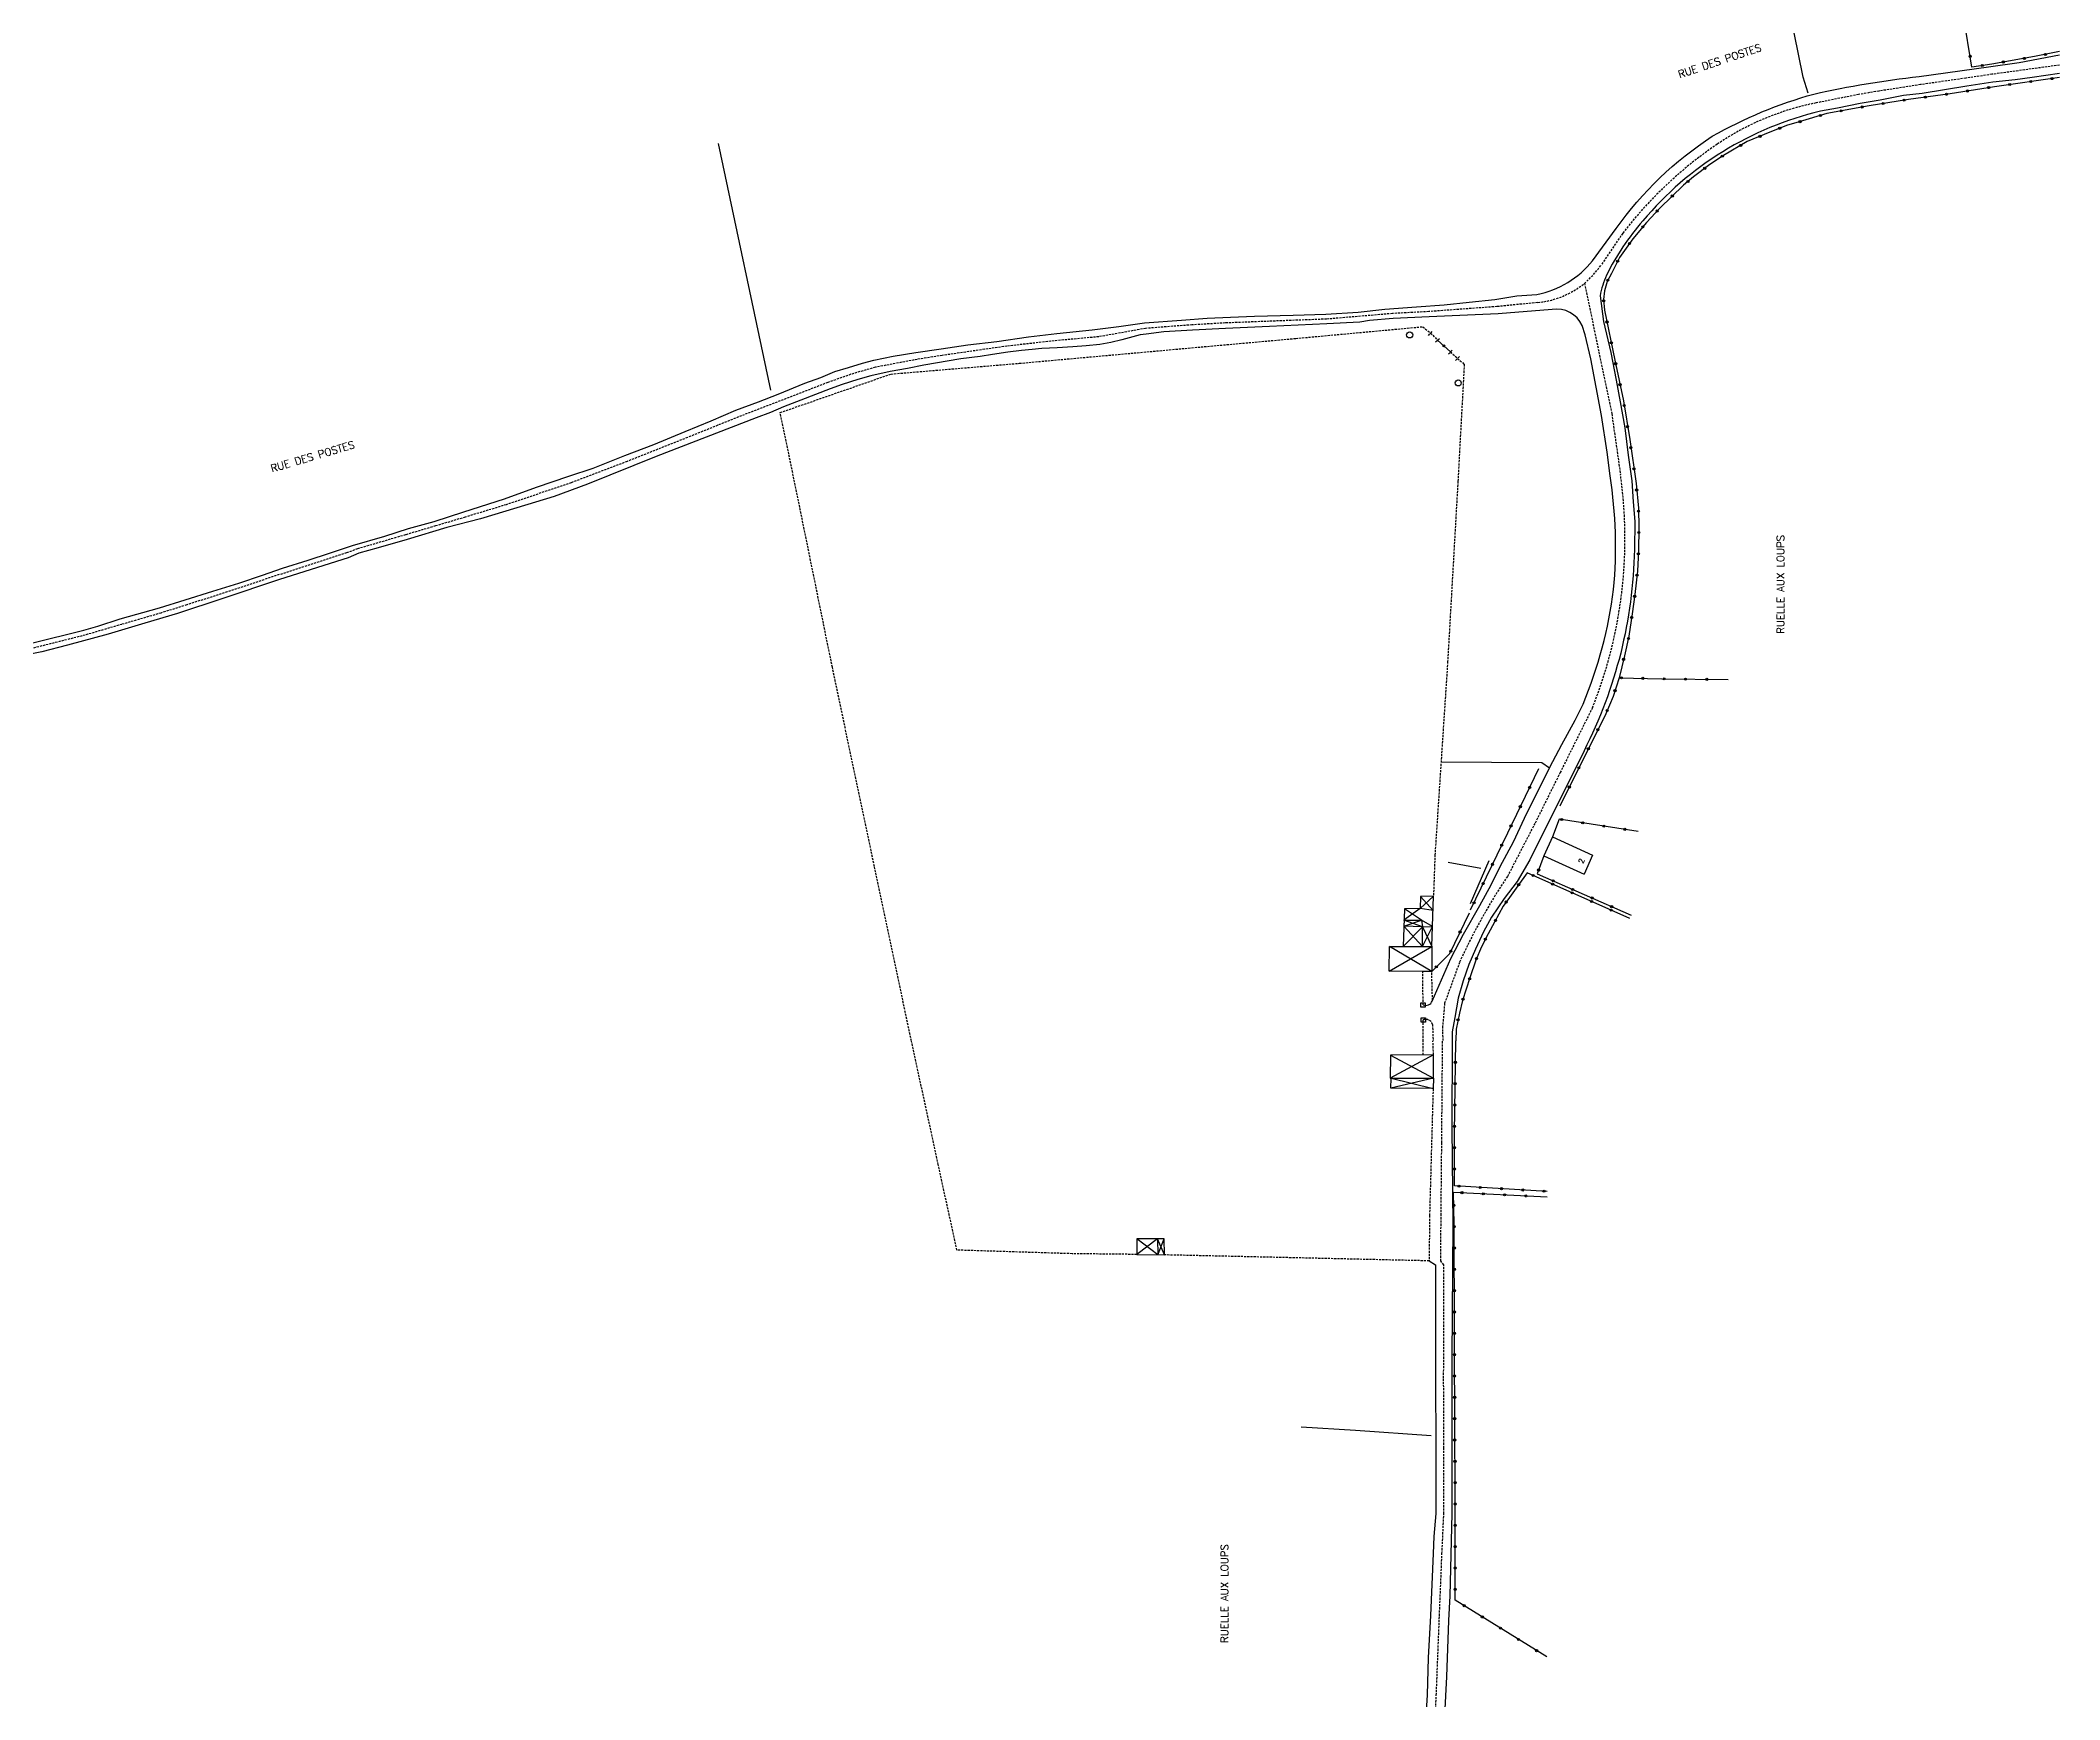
# Model space of a CAD drawing. Header units: millimetres. Extents: x 110000 to 111002, y 124000 to 125000.
# Drawn here: x 110526.7 to 111000, y 124345.6 to 124734.5 of the extents above; entities that cross this region are included whole.
import ezdxf
from ezdxf.enums import TextEntityAlignment as Align

# ---------------------------------------------------------------- set-up
doc = ezdxf.new("R2010")
doc.units = ezdxf.units.MM
doc.linetypes.add('DASHED', pattern=[0.75, 0.5, -0.25])
doc.layers.get('0').update_dxf_attribs({"linetype": 'CONTINUOUS'})
for name, color, linetype in [('W0001', 6, 'DASHED'), ('W0008', 7, 'CONTINUOUS'), ('W0100', 7, 'CONTINUOUS'), ('W0112', 1, 'DASHED'), ('W0310', 3, 'CONTINUOUS'), ('W0322', 7, 'CONTINUOUS'), ('W0989', 7, 'CONTINUOUS'), ('W0991', 7, 'CONTINUOUS')]:
    doc.layers.add(name, color=color, linetype=linetype)
doc.styles.get("Standard").update_dxf_attribs({"font": 'romans.shx', "width": 0.85})

# ---------------------------------------------------------------- blocks, each defined once
blk = doc.blocks.new('t322o')
at = {"color": 0, "linetype": 'Continuous'}
for radius in [0.25, 0.15]:
    blk.add_circle((0, 0), radius, dxfattribs=at)
blk = doc.blocks.new('t112o')
at = {"color": 0, "linetype": 'Continuous'}
for p, q in [((-0.5, 0.5), (0.5, 0.5)), ((-0.5, -0.5), (-0.5, 0.5)), ((0.5, 0.5), (0.5, -0.5)), ((0.5, -0.5), (-0.5, -0.5))]:
    blk.add_line(p, q, dxfattribs=at)

msp = doc.modelspace()

# ---------------------------------------------------------------- linework, layer by layer
at = {"layer": 'W0001'}
for points in [[(111000, 124728.69), (110984.15, 124726.53), (110978.01, 124725.64), (110967.4, 124724.11), (110957.65, 124722.61), (110952.88, 124721.8), (110942.92, 124719.83, 0.100898), (110919.74, 124710.15, 0.079504), (110897.59, 124689.28), (110892.51, 124681.82, -0.223983), (110877.64, 124673.05), (110868.12, 124672.1), (110852.13, 124670.93), (110843.63, 124670.47), (110828.17, 124669.16), (110814.78, 124668.66), (110804.46, 124668.26), (110796.62, 124667.82), (110785.77, 124666.99), (110774.77, 124665.02), (110765.04, 124664.14), (110753.23, 124662.83), (110744.33, 124661.55), (110738.08, 124660.65), (110732.25, 124659.73), (110722.41, 124657.88), (110716.64, 124656.23), (110711.29, 124654.32), (110690.32, 124646.23), (110678.36, 124641.42), (110664.21, 124635.81), (110651.13, 124630.82), (110635.9, 124625.67), (110626.24, 124622.75), (110619.29, 124620.68), (110612.28, 124618.62), (110601.03, 124615.32), (110598.43, 124614.37), (110589.83, 124611.6), (110579.1, 124608.1), (110570.5, 124605.25), (110560.99, 124602.19), (110554.94, 124600.29), (110545.76, 124597.63), (110537.21, 124595.12), (110524.87, 124592.02)], [(110888.63, 124677.57), (110895.02, 124647.03), (110897.06, 124632.76, -0.131416), (110890.49, 124578.08), (110882.94, 124562.93), (110877.01, 124550.98), (110870.57, 124538.55, 0.041394), (110859.34, 124518.42), (110855.84, 124508.83), (110855.39, 124503.44), (110855.34, 124502.09), (110855.47, 124500)]]:
    msp.add_lwpolyline(points, format="xyb", dxfattribs=at)
msp.add_lwpolyline([(110846, 124246.16), (110848.72, 124271.42), (110850.42, 124294.24), (110851.74, 124309.28), (110852.93, 124328.52), (110853.9, 124346.62), (110854.63, 124365.3), (110855.23, 124379.87), (110855.66, 124389.2), (110855.66, 124404.63), (110855.62, 124421.04), (110855.7, 124447.51), (110854.95, 124448.44), (110855.02, 124459.11), (110855.18, 124476.19), (110855.37, 124500)], dxfattribs=at)
at = {"layer": 'W0008'}
for points in [[(110524.63, 124593.24), (110536.89, 124596.3), (110540.19, 124597.24), (110545.38, 124598.89), (110554.58, 124601.49), (110560.59, 124603.37), (110567.08, 124605.37), (110573.21, 124607.26), (110578.75, 124609.14), (110583.47, 124610.79), (110589.48, 124612.68), (110594.44, 124614.33), (110599.86, 124616.1), (110607.41, 124618.33), (110612.95, 124620.1), (110618.96, 124621.75), (110625.92, 124623.99), (110635.47, 124627.05), (110643.02, 124629.76), (110650.57, 124632.36), (110656.23, 124634.24), (110663.65, 124637.19), (110670.49, 124639.78), (110677.8, 124642.84), (110683.94, 124645.32), (110689.71, 124647.79), (110695.02, 124649.79), (110699.62, 124651.56), (110705.87, 124654.15), (110709.64, 124655.45), (110712.94, 124656.86), (110716.13, 124657.8), (110719.43, 124658.87), (110722.02, 124659.57), (110726.62, 124660.51), (110731.93, 124661.34), (110737.83, 124662.16), (110744.08, 124663.11), (110750.91, 124663.93), (110758.34, 124664.99), (110764.95, 124665.82), (110773.2, 124666.64), (110779.45, 124667.47), (110785.46, 124668.29), (110794.19, 124668.88), (110800.2, 124669.35), (110805.63, 124669.59), (110811.29, 124669.82), (110820.37, 124670.06), (110828.03, 124670.29), (110835.58, 124670.77), (110841.83, 124671.47), (110849.26, 124672.06), (110855.74, 124672.53), (110861.64, 124673.12), (110867.6, 124673.76), (110872.74, 124674.6), (110877.49, 124674.93, 0.175561), (110890.55, 124682.86), (110896.08, 124690.39, -0.095591), (110918.6, 124712, -0.0633), (110942.42, 124721.9, -0.028288), (110967.06, 124726.02), (110983.33, 124728.26), (110990.53, 124729.32), (111000, 124731.08)], [(111000, 124726.72), (110993.59, 124725.79), (110989.58, 124725.2), (110984.39, 124724.73), (110978.26, 124723.78), (110967.77, 124722.02), (110963.4, 124721.55), (110957.98, 124720.49), (110953.26, 124719.66), (110947.96, 124718.6), (110943.95, 124717.89, 0.161116), (110902.32, 124692.21, 0.063578), (110893.79, 124679.45, 0.060116), (110892.3, 124674.65), (110893.12, 124668.64), (110894.78, 124661.34), (110896.07, 124654.86), (110897.02, 124649.79), (110898.08, 124643.67), (110898.9, 124637.3), (110899.73, 124631.29), (110900.08, 124626.35), (110900.44, 124621.75), (110900.32, 124615.15, -0.114144), (110888.53, 124568.02), (110875.79, 124542.46), (110872.84, 124537.39), (110869.78, 124533.39), (110866.83, 124529.03), (110864.94, 124525.61), (110863.06, 124521.49), (110861.52, 124517.95), (110860.23, 124514.06), (110859.05, 124510.06), (110858.22, 124505.46), (110857.63, 124502.16), (110857.64, 124500)], [(110850.79, 124508.45, 0.422304), (110852.95, 124509.35), (110857.33, 124519.3), (110860.25, 124525), (110864.08, 124531.74), (110866.73, 124536.61), (110868.88, 124540.85), (110872.01, 124546.69), (110874.59, 124552.19), (110880.5, 124564.15), (110883.36, 124569.5), (110886.42, 124575.2), (110888.3, 124578.96, 0.068266), (110895.47, 124605.8, 0.061669), (110894.63, 124632.43), (110893.94, 124637.99), (110892.61, 124646.61), (110890.11, 124659.89), (110888.79, 124665.46), (110888.09, 124667.68, 0.335209), (110881.06, 124671.44), (110868.4, 124670.39), (110852.25, 124669.7), (110843.76, 124669.28), (110838.26, 124668.86), (110835.97, 124668.45), (110828.24, 124668.03), (110814.81, 124667.4), (110804.51, 124666.99), (110796.72, 124666.57), (110790.04, 124666.15), (110785.86, 124665.66), (110784.47, 124665.46), (110780.15, 124664.34), (110777.58, 124663.72), (110775, 124663.23), (110771.8, 124662.88), (110768.67, 124662.67), (110765.05, 124662.47), (110761.43, 124662.26), (110759.14, 124662.05), (110756.63, 124661.77), (110753.43, 124661.42), (110749.88, 124660.87), (110746.96, 124660.38), (110742.43, 124659.82), (110733.81, 124658.36), (110729.98, 124657.6), (110725.87, 124656.9), (110721.35, 124655.86), (110718.29, 124655.03), (110714.67, 124653.84), (110711.81, 124652.8), (110708.4, 124651.48), (110704.92, 124650.16), (110700.89, 124648.63), (110697.83, 124647.24), (110694.49, 124646.06), (110671.03, 124636.95), (110654.96, 124630.48), (110647.16, 124627.63), (110638.4, 124624.92), (110629.84, 124622.35), (110621.97, 124620.33), (110612.65, 124617.48), (110605.83, 124615.53), (110601.37, 124614.28), (110598.8, 124613.24), (110582.72, 124608.16), (110569.43, 124603.71), (110558.85, 124600.16), (110551.2, 124597.87), (110542.57, 124595.3), (110533.03, 124592.72), (110527.05, 124591.19), (110509.23, 124587.65)]]:
    msp.add_lwpolyline(points, format="xyb", dxfattribs=at)
for points in [[(110857.63, 124500), (110857.52, 124479.75), (110857.75, 124456.95), (110857.52, 124425.73), (110857.52, 124396.56), (110857.52, 124389.26), (110857.07, 124370), (110856.73, 124364.19), (110856.27, 124350.97), (110855.81, 124341.97)], [(110852.22, 124448.46), (110853.71, 124447.53), (110853.71, 124421.04), (110853.8, 124404.63), (110853.8, 124389.25), (110853.34, 124383.84), (110853.15, 124379.92), (110852.5, 124365.38), (110852.03, 124355.4), (110851.75, 124346.73), (110850.63, 124328.64)]]:
    msp.add_lwpolyline(points, dxfattribs=at)
at = {"layer": 'W0100'}
for points in [[(110941.08, 124722.09), (110939.87, 124725.9), (110928.44, 124782.49)], [(110697.91, 124652.49), (110685.62, 124710.29)], [(110881.12, 124547.86), (110879.14, 124543.4)], [(110881.12, 124547.86), (110890.55, 124543.56)], [(110890.55, 124543.56), (110888.57, 124539.1)], [(110879.14, 124543.4), (110888.57, 124539.1)], [(110842.84, 124516.36), (110852.88, 124522.1), (110853.24, 124533.92), (110850.22, 124533.89), (110850.1, 124531.05), (110846.41, 124530.99), (110846.1, 124522.1), (110850.7, 124526.76), (110846.27, 124526.88), (110850.46, 124528.33), (110850.7, 124526.76), (110853.02, 124526.82), (110850.46, 124528.33), (110846.41, 124530.99)], [(110850.1, 124531.05), (110846.32, 124528.33), (110850.46, 124528.33)], [(110850.22, 124533.89), (110853.14, 124530.56), (110850.1, 124531.05), (110853.24, 124533.92)], [(110846.27, 124526.88), (110850.7, 124522.1), (110850.7, 124526.76), (110852.88, 124522.1)], [(110850.7, 124526.76), (110846.32, 124528.33)], [(110850.7, 124522.1), (110853.02, 124526.82)], [(110852.82, 124516.3), (110850.76, 124516.3), (110842.84, 124516.36), (110842.9, 124522.1), (110852.88, 124522.1), (110852.82, 124516.3), (110842.9, 124522.1)], [(110853.24, 124496.76), (110843.16, 124496.66), (110843.07, 124491.26), (110853.24, 124491.26), (110853.24, 124496.76), (110843.07, 124491.26)], [(110843.16, 124496.66), (110853.24, 124491.26)], [(110853.24, 124491.26), (110853.15, 124488.83), (110843.26, 124488.93), (110843.35, 124491.26), (110853.15, 124488.83)], [(110853.24, 124491.26), (110843.26, 124488.93)], [(110790.16, 124449.86), (110790.13, 124453.61), (110783.73, 124453.61), (110783.68, 124449.97), (110790.16, 124449.86), (110788.55, 124453.61), (110788.64, 124449.88), (110790.13, 124453.61)], [(110788.55, 124453.61), (110783.68, 124449.97)], [(110788.64, 124449.88), (110783.73, 124453.61)], [(110852.68, 124407.43), (110834.95, 124408.74), (110822.26, 124409.48)]]:
    msp.add_lwpolyline(points, dxfattribs=at)
for centre, radius in [((110847.67, 124665.46), 0.72), ((110859.04, 124654.21), 0.699)]:
    msp.add_circle(centre, radius, dxfattribs=at)
at = {"layer": 'W0112'}
for points in [[(110730.86, 124500), (110722.19, 124540.9), (110712.34, 124587.56), (110703.64, 124630.22), (110700.1, 124647.26), (110726.08, 124656.29), (110756.18, 124658.81), (110820.96, 124664.64), (110850.72, 124667.38), (110852.55, 124665.9)], [(110852.06, 124665.35), (110853, 124666.29)], [(110852.55, 124665.9), (110854.21, 124664.25)], [(110853.72, 124663.81), (110854.73, 124664.71)], [(110856.78, 124661), (110857.68, 124661.97)], [(110857.2, 124661.46), (110860.45, 124658.58), (110858.96, 124631.13)], [(110858.43, 124659.49), (110859.37, 124660.46)], [(110858.96, 124631.13), (110856.56, 124588.93), (110853.58, 124543.64), (110853.24, 124533.92)], [(110850.79, 124508.45), (110850.76, 124516.3)], [(110853.01, 124509.51), (110852.82, 124516.3)], [(110783.68, 124449.97), (110768.51, 124450.14), (110741.54, 124450.98), (110737.15, 124471.02), (110730.89, 124499.96)], [(110850.82, 124496.74), (110850.84, 124500)], [(110853.24, 124496.76), (110853.11, 124500)], [(110853.15, 124488.83), (110852.31, 124459.09), (110852.22, 124448.46), (110819.83, 124449.2), (110790.16, 124449.86)]]:
    msp.add_lwpolyline(points, dxfattribs=at)
msp.add_lwpolyline([(110850.82, 124500), (110850.84, 124504.92, -0.47715), (110853, 124503.87), (110853.15, 124500)], format="xyb", dxfattribs=at)
at = {"layer": 'W0310'}
for points in [[(110855.01, 124565.38), (110878.65, 124565.26), (110880.44, 124564.02)], [(110864.34, 124540.44), (110856.67, 124541.81)], [(110861.94, 124532.21), (110866.29, 124542.27)]]:
    msp.add_lwpolyline(points, dxfattribs=at)
at = {"layer": 'W0322'}
for points in [[(111000, 124731.86), (110994.09, 124730.67), (110984.15, 124728.94), (110979.46, 124728.24), (110977.51, 124740.22), (110975.41, 124752.62), (110967.69, 124751.38)], [(111000.01, 124725.78), (110984.71, 124723.63), (110974.38, 124721.98), (110964.62, 124720.66), (110955.36, 124719.17), (110945.44, 124717.36), (110938.99, 124715.37), (110936.02, 124714.55), (110930.73, 124712.4), (110926.76, 124710.75), (110921.22, 124707.53), (110918, 124705.38), (110914.19, 124702.49), (110911.88, 124700.59), (110906.26, 124695.14), (110903.2, 124691.83), (110899.97, 124687.95), (110896.83, 124683.57), (110894.93, 124679.85), (110893.94, 124677.96), (110893.36, 124675.81), (110893.11, 124673.74), (110893.36, 124671.26), (110895.76, 124659.53), (110897.74, 124650.04), (110899.23, 124640.95), (110900.72, 124630.62), (110901.3, 124624.84), (110901.38, 124620.22), (110901.3, 124614.85), (110901.05, 124610.06), (110900.47, 124604.6), (110899.81, 124600.06), (110899.06, 124594.86), (110897.99, 124590.23), (110896.75, 124585.11), (110906.75, 124584.86), (110922.29, 124584.7)], [(110854.21, 124664.25), (110857.2, 124661.46)], [(110896.75, 124585.11), (110895.34, 124580.73), (110893.61, 124576.68), (110882.86, 124555.04)], [(110861.94, 124530.72), (110870.64, 124548.79), (110877.96, 124563.88)], [(110901.21, 124549.1), (110882.7, 124551.99), (110881.12, 124547.86)], [(110899.23, 124528.69), (110875.17, 124539.43), (110873.02, 124536.37), (110871.04, 124533.65), (110869.55, 124531.58), (110867.57, 124527.87), (110866.08, 124525.14), (110864.51, 124522.08), (110863.19, 124518.95), (110861.78, 124514.82), (110860.04, 124509.45), (110859.3, 124506.55), (110858.56, 124502.76), (110858.44, 124500)], [(110879.14, 124543.4), (110877.57, 124539.18), (110899.56, 124529.44)], [(110852.82, 124516.3), (110857.05, 124520.53), (110861.65, 124530.02)], [(110879.85, 124464.74), (110858.18, 124466.02), (110858.14, 124478.4), (110858.51, 124500)], [(110879.77, 124355.64), (110858.32, 124368.98), (110858.32, 124397.13), (110858.21, 124406.81), (110858.1, 124456.95), (110857.96, 124464.53), (110879.89, 124463.43)]]:
    msp.add_lwpolyline(points, dxfattribs=at)

# ---------------------------------------------------------------- block references
at = {"layer": 'W0112'}
for p, rotation in [((110850.79, 124508.45), 90), ((110850.84, 124504.92), 270)]:
    msp.add_blockref('t112o', p, dxfattribs=dict(at, rotation=rotation))
at = {"layer": 'W0322'}
for p, rotation in [((110979.05, 124730.75), 99.21851714732014), ((110981.89, 124728.61), 188.4916437714266), ((110986.83, 124729.41), 189.8577935542071), ((110991.75, 124730.26), 189.8577935542071), ((110996.67, 124731.19), 191.3479500099686), ((110983.36, 124723.42), 189.0828794532703), ((110988.31, 124724.14), 187.9934482571748), ((110993.26, 124724.83), 187.9934482571748), ((110998.21, 124725.53), 187.9934482571748), ((110953.71, 124718.87), 190.3804511403084), ((110958.64, 124719.7), 189.1227445601889), ((110963.58, 124720.49), 189.1227445601889), ((110968.53, 124721.19), 187.7155147098733), ((110973.48, 124721.86), 187.7155147098733), ((110978.42, 124722.63), 189.0828794532703), ((110934.39, 124713.89), 202.0929165555632), ((110939.14, 124715.42), 197.0893942944143), ((110943.92, 124716.89), 197.0893942944143), ((110948.79, 124717.97), 190.3804511403084), ((110925.24, 124709.87), 210.1826266158511), ((110929.76, 124712), 202.6030001256243), ((110916.82, 124704.49), 217.2435351939849), ((110920.93, 124707.34), 213.6681840728343), ((110912.88, 124701.41), 219.3773901271811), ((110909.22, 124698.01), 224.1211738328093), ((110902.32, 124690.78), 230.2912424190765), ((110905.67, 124694.5), 227.207533381442), ((110899.2, 124686.88), 234.3377100689676), ((110896.41, 124682.74), 242.908689995683), ((110894.12, 124678.3), 242.4277228649003), ((110893.14, 124673.44), 275.7152752054934), ((110893.92, 124668.5), 281.5518352380068), ((110855.67, 124662.89), 317.1420375103673), ((110894.93, 124663.6), 281.5518352380068), ((110895.93, 124658.71), 281.7976732873296), ((110896.95, 124653.81), 281.7976732873296), ((110897.93, 124648.91), 279.3008784681371), ((110898.73, 124643.97), 279.3008784681371), ((110899.51, 124639.03), 278.2009506063897), ((110900.22, 124634.09), 278.2009506063897), ((110900.87, 124629.13), 275.7152776896096), ((110901.31, 124624.15), 271.0238748855878), ((110901.36, 124619.15), 269.1178683160041), ((110901.26, 124614.15), 267.036623213641), ((110900.95, 124609.16), 263.9408480789438), ((110900.41, 124604.19), 261.7173366204405), ((110899.69, 124599.24), 261.8632494746033), ((110898.94, 124594.3), 256.9202309404153), ((110897.8, 124589.44), 256.3886209798177), ((110895.78, 124582.1), 252.2022959368879), ((110897.3, 124585.1), 358.5809142559871), ((110902.3, 124584.97), 358.5809142559871), ((110907.3, 124584.86), 359.3909961652444), ((110912.3, 124584.8), 359.3909961652444), ((110917.3, 124584.75), 359.3909961652444), ((110893.94, 124577.45), 246.7842490544368), ((110891.76, 124572.96), 243.5912636048871), ((110889.53, 124568.48), 243.5912636048871), ((110887.31, 124564), 243.5912636048871), ((110875.78, 124559.39), 64.11502158939597), ((110885.08, 124559.52), 243.5912636048871), ((110873.6, 124554.89), 64.11502158939597), ((110871.42, 124550.39), 64.11502158939597), ((110883.27, 124551.9), 171.1265770659101), ((110888.21, 124551.13), 171.1265770659101), ((110893.15, 124550.35), 171.1265770659101), ((110898.09, 124549.58), 171.1265770659101), ((110869.24, 124545.89), 64.29331666179888), ((110867.07, 124541.38), 64.29331666179888), ((110876.6, 124538.79), 155.9456572758385), ((110877.9, 124540.07), 249.5516651820188), ((110864.9, 124536.88), 64.29331666179888), ((110873.2, 124536.62), 234.8818680562345), ((110881.17, 124536.75), 155.9456572758385), ((110881.28, 124537.54), 336.0950746898123), ((110885.73, 124534.72), 155.9456572758385), ((110885.85, 124535.51), 336.0950746898123), ((110862.74, 124532.37), 64.29331666179888), ((110870.26, 124532.57), 234.2235926673222), ((110890.3, 124532.68), 155.9456572758385), ((110890.42, 124533.49), 336.0950746898123), ((110894.87, 124530.64), 155.9456572758385), ((110894.99, 124531.46), 336.0950746898123), ((110859.47, 124525.52), 64.15086628517777), ((110867.77, 124528.25), 241.907812594256), ((110857.29, 124521.02), 64.15086628517777), ((110865.41, 124523.84), 242.7996272363207), ((110853.9, 124517.38), 44.97626928661244), ((110863.33, 124519.3), 247.1493599255992), ((110861.7, 124514.57), 252.0816659238552), ((110860.16, 124509.81), 252.0816659238552), ((110858.99, 124504.96), 258.9208473166199), ((110858.37, 124495), 89.2044405754988), ((110858.3, 124490), 89.2044405754988), ((110858.23, 124485), 89.2044405754988), ((110858.16, 124480), 89.2044405754988), ((110858.15, 124475), 90.20333902277231), ((110858.17, 124470), 90.20333902277231), ((110859.2, 124465.96), 176.6363193940025), ((110859.92, 124464.43), 357.1342380680176), ((110864.19, 124465.67), 176.6363193940025), ((110864.91, 124464.18), 357.1342380680176), ((110869.18, 124465.37), 176.6363193940025), ((110869.91, 124463.93), 357.1342380680176), ((110874.17, 124465.08), 176.6363193940025), ((110874.9, 124463.68), 357.1342380680176), ((110879.16, 124464.79), 176.6363193940025), ((110858.02, 124461.48), 91.01048472535354), ((110858.1, 124456.48), 90.13032612748809), ((110858.11, 124451.48), 90.13032612748809), ((110858.12, 124446.48), 90.13032612748809), ((110858.13, 124441.48), 90.13032612748809), ((110858.14, 124436.48), 90.13032612748809), ((110858.15, 124431.48), 90.13032612748809), ((110858.16, 124426.48), 90.13032612748809), ((110858.18, 124421.48), 90.13032612748809), ((110858.19, 124416.49), 90.13032612748809), ((110858.2, 124411.49), 90.13032612748809), ((110858.21, 124406.49), 90.6745994103661), ((110858.27, 124401.49), 90.6745994103661), ((110858.32, 124396.49), 90), ((110858.32, 124391.49), 90), ((110858.32, 124386.49), 90), ((110858.32, 124381.49), 90), ((110858.32, 124376.49), 90), ((110858.32, 124371.49), 90), ((110860.44, 124367.66), 148.1256037549933), ((110864.69, 124365.02), 148.1256037549933), ((110868.93, 124362.38), 148.1256037549933), ((110873.18, 124359.74), 148.1256037549933), ((110877.42, 124357.1), 148.1256037549933)]:
    msp.add_blockref('t322o', p, dxfattribs=dict(at, rotation=rotation))

# ---------------------------------------------------------------- texts
at = {"layer": 'W0989'}
for s, rotation, p in [('RUE DES POSTES', 18.4944, (110920.35, 124729.69)), ('RUE DES POSTES', 16.3767, (110590.5, 124636.97)), ('RUELLE AUX LOUPS', 90, (110934.6, 124607)), ('RUELLE AUX LOUPS', 90, (110804.25, 124370.5))]:
    msp.add_text(s, height=1.75, rotation=rotation, dxfattribs=at).set_placement(p, align=Align.MIDDLE)
at = {"layer": 'W0991'}
msp.add_text('2', height=1.25, rotation=66.0199, dxfattribs=at).set_placement((110887.9, 124542.17), align=Align.MIDDLE)

doc.saveas('drawing.dxf')
